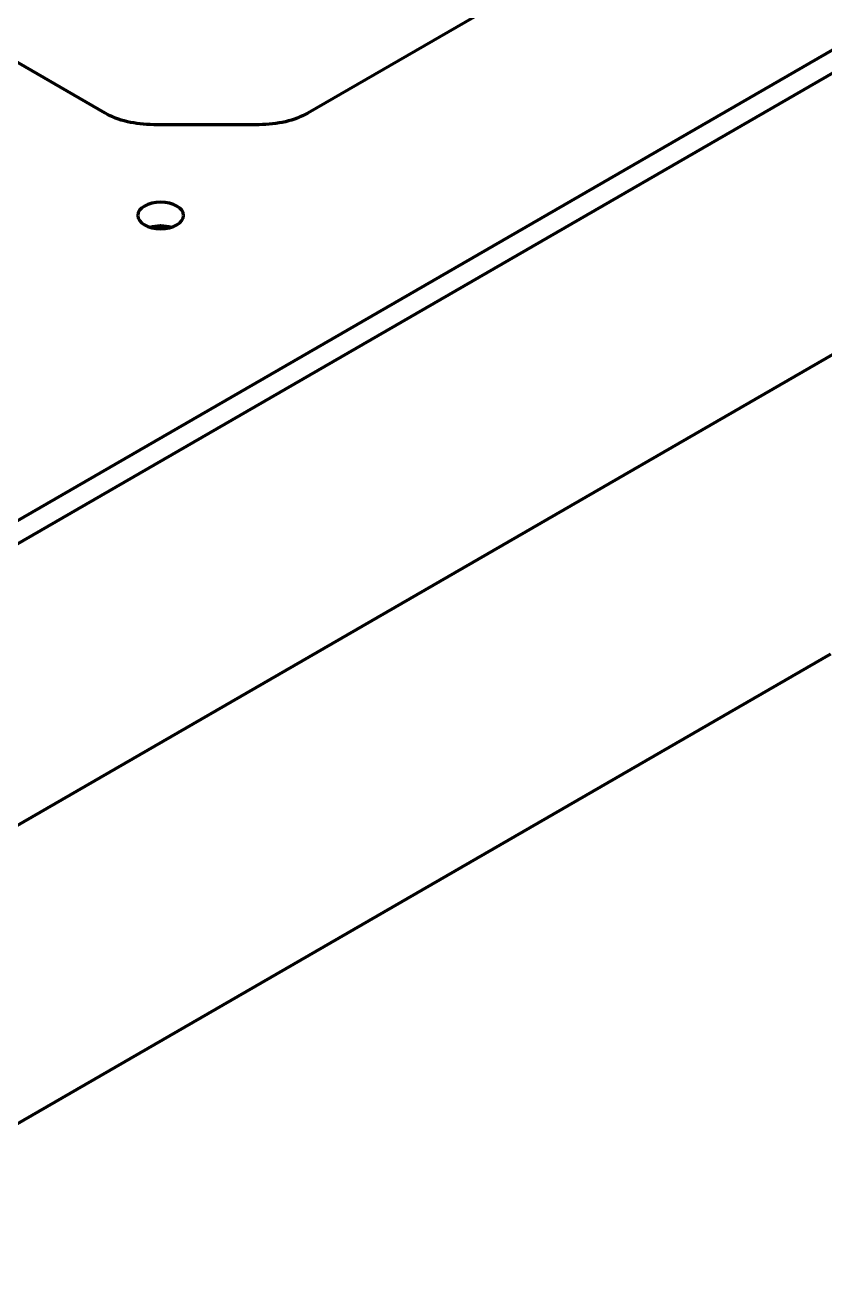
# Model space of a CAD drawing. Header units: millimetres. Extents: x 0 to 1189, y 0 to 841.
# Drawn here: x 694.5 to 736.3, y 325 to 390.4 of the extents above; entities that cross this region are included whole.
import ezdxf

# ---------------------------------------------------------------- set-up
doc = ezdxf.new("R2010")
doc.units = ezdxf.units.MM
doc.header["$LTSCALE"] = 0.75
doc.layers.add('Visible', color=7, linetype='Continuous', lineweight=70)

msp = doc.modelspace()

# ---------------------------------------------------------------- linework, layer by layer
at = {"layer": 'Visible', "extrusion": (0, 0.816497, 0.57735)}
for p, q in [((749.587, 409.072), (709.269, 385.795)), ((670.144, 350.673), (750.305, 396.954)), ((751.366, 396.342), (671.205, 350.061)), ((698.675, 385.795), (685.397, 393.461)), ((706.724, 385.186), (701.221, 385.186)), ((676.477, 338.407), (751.366, 381.645)), ((680.301, 325.021), (736.611, 357.531))]:
    msp.add_line(p, q, dxfattribs=at)
at = {"layer": 'Visible', "extrusion": (-3e-16, -4e-16, -1)}
msp.add_ellipse((701.221, 387.264), major_axis=(3.6, 0), ratio=0.57735, start_param=1.570796, end_param=2.356194, dxfattribs=at)
at = {"layer": 'Visible', "extrusion": (-2e-16, 1e-16, -1)}
msp.add_ellipse((706.724, 387.264), major_axis=(-3.6, 0), ratio=0.57735, start_param=3.926991, end_param=4.712389, dxfattribs=at)
at = {"layer": 'Visible', "extrusion": (-2e-16, -3e-16, -1)}
msp.add_ellipse((701.582, 380.442), major_axis=(-1.2, 0), ratio=0.57735, start_param=4.712389, end_param=10.995574, dxfattribs=at)
at = {"layer": 'Visible', "extrusion": (-2e-16, -1e-16, -1)}
msp.add_ellipse((701.582, 379.217), major_axis=(-1.2, 0), ratio=0.57735, start_param=1.084101, end_param=2.057491, dxfattribs=at)

doc.saveas('drawing.dxf')
